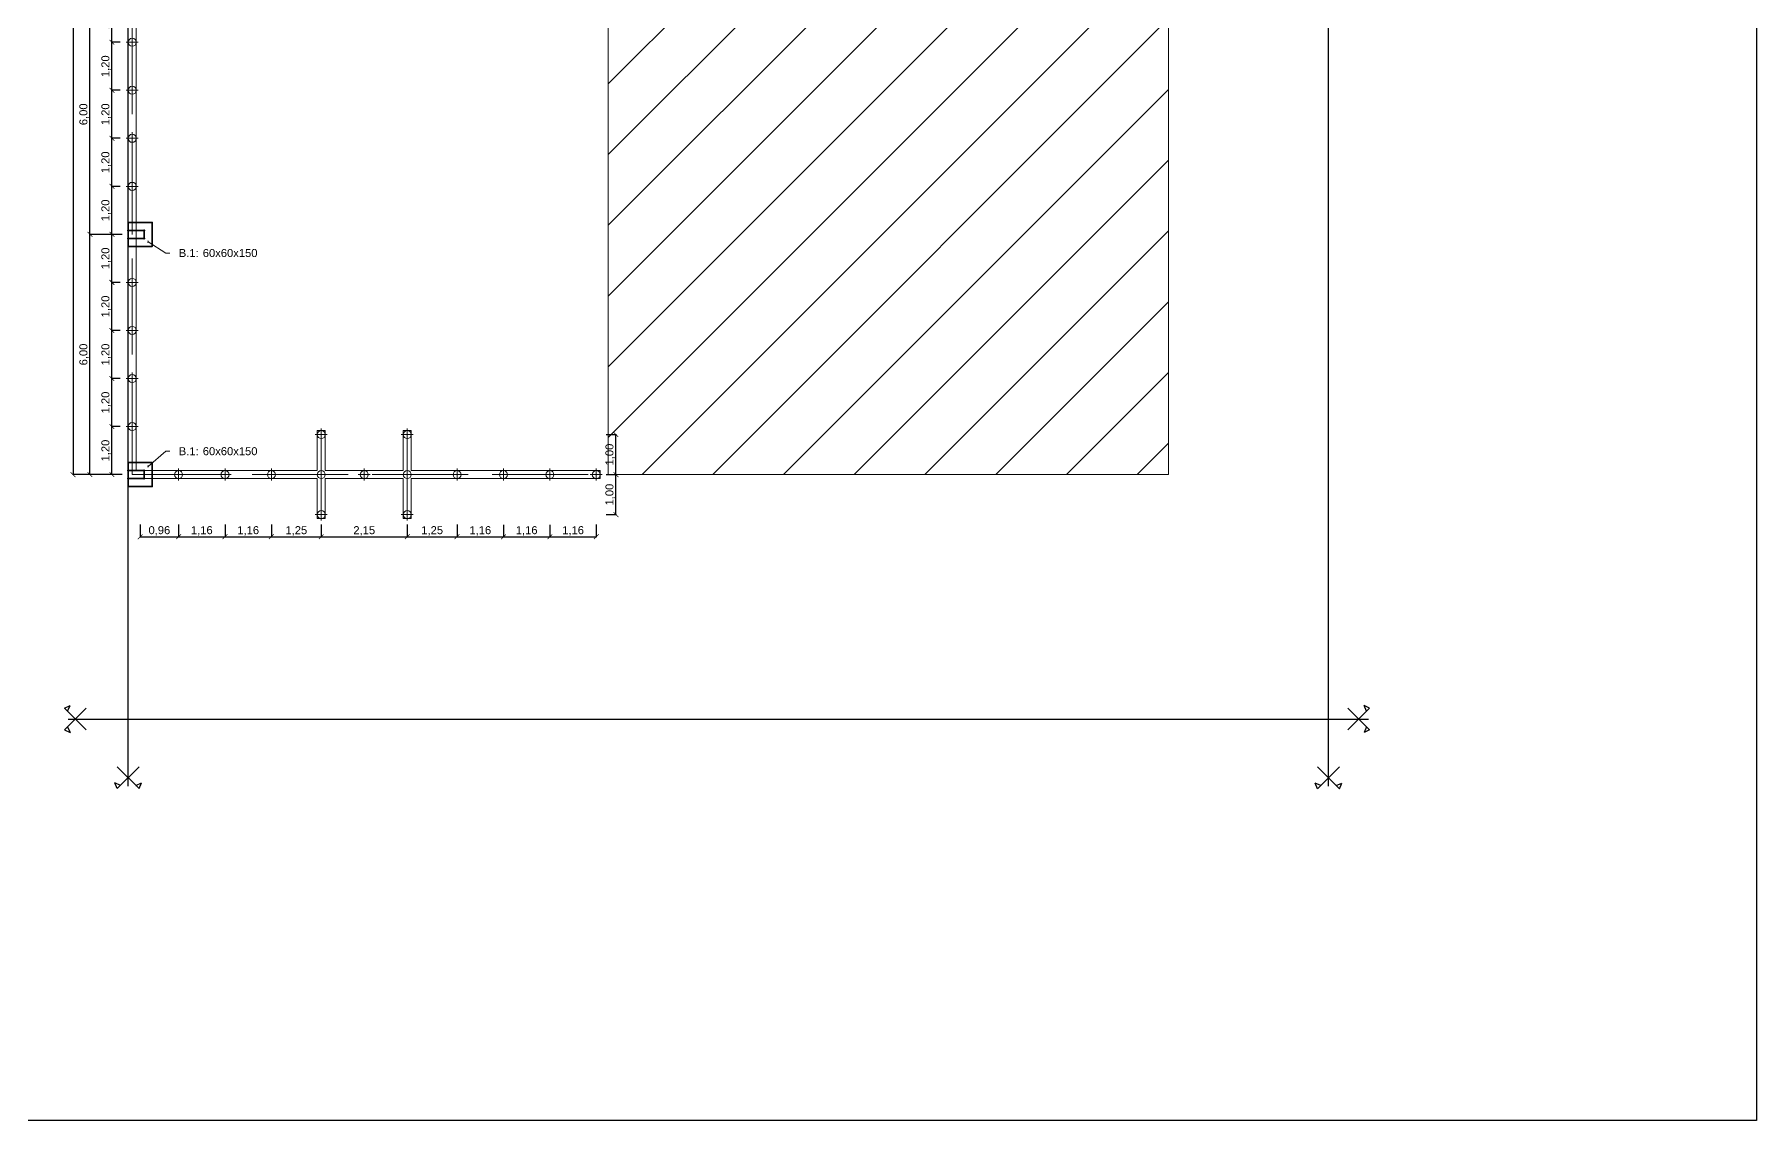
# Model space of a CAD drawing. Header units: millimetres. Extents: x 265 to 783, y -155 to 32.
# Drawn here: x 663.02 to 706.06, y -23.82 to 3.31 of the extents above; entities that cross this region are included whole.
import ezdxf
from ezdxf import colors
from ezdxf.entities.mleader import LeaderData, LeaderLine
from ezdxf.math import Vec2, Vec3

# ---------------------------------------------------------------- set-up
doc = ezdxf.new("R2010")
doc.units = ezdxf.units.MM
doc.header["$LTSCALE"] = 0.1
doc.header["$MEASUREMENT"] = 0
doc.header["$PDMODE"] = 3
doc.header["$PDSIZE"] = 0.1
doc.linetypes.add('ACAD_ISO02W100', pattern=[15, 12, -3])
doc.layers.get('DEFPOINTS').update_dxf_attribs({"color": 1})
for name, color, linetype, lineweight in [('00_EST_Columna', 3, 'Continuous', 35), ('00_EST_Cotas', 6, 'Continuous', 9), ('00_EST_EJE VIGA ENCADENADO', 4, 'ACAD_ISO02W100', 9), ('00_EST_Ejes', 1, 'Continuous', 9), ('00_EST_FUNDACION', 2, 'Continuous', 35), ('00_EST_MAMPOSTERIA', 7, 'Continuous', 20), ('00_EST_PILOTINES', 2, 'Continuous', 20), ('00_EST_TEXTO', 6, 'Continuous', 9)]:
    doc.layers.add(name, color=color, linetype=linetype, lineweight=lineweight)
doc.layers.add('00_EST_EXISTENTE', color=8, linetype='Continuous', lineweight=20, transparency=0.5)
doc.layers.add('00_EST_NoImprimir', color=1, linetype='Continuous', plot=False)
doc.styles.add('Arial20', font='arial.ttf', dxfattribs={"height": 0.2})
doc.dimstyles.new('Cota 1-100-Andres', dxfattribs={"dimtxt": 0.2, "dimasz": 0.12, "dimexe": 0.012, "dimexo": 0.15, "dimgap": 0.025, "dimtad": 1, "dimzin": 0, "dimtxsty": 'Arial20', "dimblk1": 'ARCHTICK', "dimblk2": 'ARCHTICK', "dimsah": 1, "dimcen": 0.09, "dimclrd": 256, "dimclre": 256, "dimclrt": 256, "dimazin": 0, "dimtfac": 1, "dimtofl": 0, "dimtmove": 0, "dimatfit": 3, "dimldrblk": 'ARCHTICK', "dimfxl": 1, "dimtolj": 1, "dimtzin": 0, "dimarcsym": 0})

# ---------------------------------------------------------------- blocks, each defined once
blk = doc.blocks.new('Columna')
at = {"layer": '00_EST_Columna'}
blk.add_lwpolyline([(665.363, -13.588), (665.763, -13.588), (665.763, -13.788), (665.363, -13.788)], close=True, dxfattribs=at)
for centre in [(665.363, -13.588), (665.763, -13.588), (665.363, -13.788), (665.763, -13.788)]:
    blk.add_circle(centre, 0.01, dxfattribs=at)
blk = doc.blocks.new('_DotSmall')
at = {"color": 0, "linetype": 'ByBlock', "const_width": 0.5}
blk.add_lwpolyline([(-0.0625, 0, 1), (0.0625, 0, 1)], format="xyb", close=True, dxfattribs=at)
blk = doc.blocks.new('_ARCHTICK')
at = {"color": 0, "linetype": 'ByBlock', "const_width": 0.15}
blk.add_lwpolyline([(-0.5, -0.5), (0.5, 0.5)], dxfattribs=at)
blk = doc.blocks.new('*D147')
at = {"layer": '00_EST_Cotas', "lineweight": -2, "transparency": 16777216}
for p, q in [((665.163, -6.488), (664.945, -6.488)), ((664.957, -7.688), (664.957, -6.488)), ((665.213, -7.688), (664.945, -7.688))]:
    blk.add_line(p, q, dxfattribs=at)
at = {"layer": 'DEFPOINTS', "color": 0, "transparency": 16777216}
for p in [(664.957, -6.488), (665.313, -6.488), (665.363, -7.688)]:
    blk.add_point(p, dxfattribs=at)
at = {"layer": '00_EST_Cotas', "lineweight": -2, "transparency": 16777216, "xscale": 0.12, "yscale": 0.12, "zscale": 0.12}
for p, rotation in [((664.957, -6.488), 90), ((664.957, -7.688), 270)]:
    blk.add_blockref('_ARCHTICK', p, dxfattribs=dict(at, rotation=rotation))
at = {"layer": '00_EST_Cotas', "transparency": 16777216, "insert": (664.812, -7.088), "char_height": 0.2, "attachment_point": 5, "rotation": 90, "style": 'Arial20'}
blk.add_mtext('\\A1;1,20', dxfattribs=at)
blk = doc.blocks.new('*D148')
at = {"layer": '00_EST_Cotas', "lineweight": -2, "transparency": 16777216}
for p, q in [((665.163, -5.288), (664.945, -5.288)), ((664.957, -6.488), (664.957, -5.288)), ((665.163, -6.488), (664.945, -6.488))]:
    blk.add_line(p, q, dxfattribs=at)
at = {"layer": 'DEFPOINTS', "color": 0, "transparency": 16777216}
for p in [(664.957, -5.288), (665.313, -5.288), (665.313, -6.488)]:
    blk.add_point(p, dxfattribs=at)
at = {"layer": '00_EST_Cotas', "lineweight": -2, "transparency": 16777216, "xscale": 0.12, "yscale": 0.12, "zscale": 0.12}
for p, rotation in [((664.957, -5.288), 90), ((664.957, -6.488), 270)]:
    blk.add_blockref('_ARCHTICK', p, dxfattribs=dict(at, rotation=rotation))
at = {"layer": '00_EST_Cotas', "transparency": 16777216, "insert": (664.812, -5.888), "char_height": 0.2, "attachment_point": 5, "rotation": 90, "style": 'Arial20'}
blk.add_mtext('\\A1;1,20', dxfattribs=at)
blk = doc.blocks.new('*D149')
at = {"layer": '00_EST_Cotas', "lineweight": -2, "transparency": 16777216}
for p, q in [((665.163, -4.088), (664.945, -4.088)), ((664.957, -5.288), (664.957, -4.088)), ((665.163, -5.288), (664.945, -5.288))]:
    blk.add_line(p, q, dxfattribs=at)
at = {"layer": 'DEFPOINTS', "color": 0, "transparency": 16777216}
for p in [(664.957, -4.088), (665.313, -4.088), (665.313, -5.288)]:
    blk.add_point(p, dxfattribs=at)
at = {"layer": '00_EST_Cotas', "lineweight": -2, "transparency": 16777216, "xscale": 0.12, "yscale": 0.12, "zscale": 0.12}
for p, rotation in [((664.957, -4.088), 90), ((664.957, -5.288), 270)]:
    blk.add_blockref('_ARCHTICK', p, dxfattribs=dict(at, rotation=rotation))
at = {"layer": '00_EST_Cotas', "transparency": 16777216, "insert": (664.812, -4.688), "char_height": 0.2, "attachment_point": 5, "rotation": 90, "style": 'Arial20'}
blk.add_mtext('\\A1;1,20', dxfattribs=at)
blk = doc.blocks.new('*D150')
at = {"layer": '00_EST_Cotas', "lineweight": -2, "transparency": 16777216}
for p, q in [((665.163, -2.888), (664.945, -2.888)), ((664.957, -4.088), (664.957, -2.888)), ((665.163, -4.088), (664.945, -4.088))]:
    blk.add_line(p, q, dxfattribs=at)
at = {"layer": 'DEFPOINTS', "color": 0, "transparency": 16777216}
for p in [(664.957, -2.888), (665.313, -2.888), (665.313, -4.088)]:
    blk.add_point(p, dxfattribs=at)
at = {"layer": '00_EST_Cotas', "lineweight": -2, "transparency": 16777216, "xscale": 0.12, "yscale": 0.12, "zscale": 0.12}
for p, rotation in [((664.957, -2.888), 90), ((664.957, -4.088), 270)]:
    blk.add_blockref('_ARCHTICK', p, dxfattribs=dict(at, rotation=rotation))
at = {"layer": '00_EST_Cotas', "transparency": 16777216, "insert": (664.812, -3.488), "char_height": 0.2, "attachment_point": 5, "rotation": 90, "style": 'Arial20'}
blk.add_mtext('\\A1;1,20', dxfattribs=at)
blk = doc.blocks.new('*D151')
at = {"layer": '00_EST_Cotas', "lineweight": -2, "transparency": 16777216}
for p, q in [((665.213, -1.688), (664.945, -1.688)), ((664.957, -2.888), (664.957, -1.688)), ((665.163, -2.888), (664.945, -2.888))]:
    blk.add_line(p, q, dxfattribs=at)
at = {"layer": 'DEFPOINTS', "color": 0, "transparency": 16777216}
for p in [(664.957, -1.688), (665.363, -1.688), (665.313, -2.888)]:
    blk.add_point(p, dxfattribs=at)
at = {"layer": '00_EST_Cotas', "lineweight": -2, "transparency": 16777216, "xscale": 0.12, "yscale": 0.12, "zscale": 0.12}
for p, rotation in [((664.957, -1.688), 90), ((664.957, -2.888), 270)]:
    blk.add_blockref('_ARCHTICK', p, dxfattribs=dict(at, rotation=rotation))
at = {"layer": '00_EST_Cotas', "transparency": 16777216, "insert": (664.812, -2.288), "char_height": 0.2, "attachment_point": 5, "rotation": 90, "style": 'Arial20'}
blk.add_mtext('\\A1;1,20', dxfattribs=at)
blk = doc.blocks.new('*D152')
at = {"layer": '00_EST_Cotas', "lineweight": -2, "transparency": 16777216}
for p, q in [((665.163, -0.488), (664.945, -0.488)), ((664.957, -1.688), (664.957, -0.488)), ((665.213, -1.688), (664.945, -1.688))]:
    blk.add_line(p, q, dxfattribs=at)
at = {"layer": 'DEFPOINTS', "color": 0, "transparency": 16777216}
for p in [(664.957, -0.488), (665.313, -0.488), (665.363, -1.688)]:
    blk.add_point(p, dxfattribs=at)
at = {"layer": '00_EST_Cotas', "lineweight": -2, "transparency": 16777216, "xscale": 0.12, "yscale": 0.12, "zscale": 0.12}
for p, rotation in [((664.957, -0.488), 90), ((664.957, -1.688), 270)]:
    blk.add_blockref('_ARCHTICK', p, dxfattribs=dict(at, rotation=rotation))
at = {"layer": '00_EST_Cotas', "transparency": 16777216, "insert": (664.812, -1.088), "char_height": 0.2, "attachment_point": 5, "rotation": 90, "style": 'Arial20'}
blk.add_mtext('\\A1;1,20', dxfattribs=at)
blk = doc.blocks.new('*D153')
at = {"layer": '00_EST_Cotas', "lineweight": -2, "transparency": 16777216}
for p, q in [((665.163, 0.712), (664.945, 0.712)), ((664.957, -0.488), (664.957, 0.712)), ((665.163, -0.488), (664.945, -0.488))]:
    blk.add_line(p, q, dxfattribs=at)
at = {"layer": 'DEFPOINTS', "color": 0, "transparency": 16777216}
for p in [(664.957, 0.712), (665.313, 0.712), (665.313, -0.488)]:
    blk.add_point(p, dxfattribs=at)
at = {"layer": '00_EST_Cotas', "lineweight": -2, "transparency": 16777216, "xscale": 0.12, "yscale": 0.12, "zscale": 0.12}
for p, rotation in [((664.957, 0.712), 90), ((664.957, -0.488), 270)]:
    blk.add_blockref('_ARCHTICK', p, dxfattribs=dict(at, rotation=rotation))
at = {"layer": '00_EST_Cotas', "transparency": 16777216, "insert": (664.812, 0.112), "char_height": 0.2, "attachment_point": 5, "rotation": 90, "style": 'Arial20'}
blk.add_mtext('\\A1;1,20', dxfattribs=at)
blk = doc.blocks.new('*D154')
at = {"layer": '00_EST_Cotas', "lineweight": -2, "transparency": 16777216}
for p, q in [((665.163, 1.912), (664.945, 1.912)), ((664.957, 0.712), (664.957, 1.912)), ((665.163, 0.712), (664.945, 0.712))]:
    blk.add_line(p, q, dxfattribs=at)
at = {"layer": 'DEFPOINTS', "color": 0, "transparency": 16777216}
for p in [(664.957, 1.912), (665.313, 1.912), (665.313, 0.712)]:
    blk.add_point(p, dxfattribs=at)
at = {"layer": '00_EST_Cotas', "lineweight": -2, "transparency": 16777216, "xscale": 0.12, "yscale": 0.12, "zscale": 0.12}
for p, rotation in [((664.957, 1.912), 90), ((664.957, 0.712), 270)]:
    blk.add_blockref('_ARCHTICK', p, dxfattribs=dict(at, rotation=rotation))
at = {"layer": '00_EST_Cotas', "transparency": 16777216, "insert": (664.812, 1.312), "char_height": 0.2, "attachment_point": 5, "rotation": 90, "style": 'Arial20'}
blk.add_mtext('\\A1;1,20', dxfattribs=at)
blk = doc.blocks.new('*D155')
at = {"layer": '00_EST_Cotas', "lineweight": -2, "transparency": 16777216}
for p, q in [((665.163, 3.112), (664.945, 3.112)), ((664.957, 1.912), (664.957, 3.112)), ((665.163, 1.912), (664.945, 1.912))]:
    blk.add_line(p, q, dxfattribs=at)
at = {"layer": 'DEFPOINTS', "color": 0, "transparency": 16777216}
for p in [(664.957, 3.112), (665.313, 3.112), (665.313, 1.912)]:
    blk.add_point(p, dxfattribs=at)
at = {"layer": '00_EST_Cotas', "lineweight": -2, "transparency": 16777216, "xscale": 0.12, "yscale": 0.12, "zscale": 0.12}
for p, rotation in [((664.957, 3.112), 90), ((664.957, 1.912), 270)]:
    blk.add_blockref('_ARCHTICK', p, dxfattribs=dict(at, rotation=rotation))
at = {"layer": '00_EST_Cotas', "transparency": 16777216, "insert": (664.812, 2.512), "char_height": 0.2, "attachment_point": 5, "rotation": 90, "style": 'Arial20'}
blk.add_mtext('\\A1;1,20', dxfattribs=at)
blk = doc.blocks.new('*D156')
at = {"layer": '00_EST_Cotas', "lineweight": -2, "transparency": 16777216}
for p, q in [((665.213, 4.312), (664.945, 4.312)), ((664.957, 3.112), (664.957, 4.312)), ((665.163, 3.112), (664.945, 3.112))]:
    blk.add_line(p, q, dxfattribs=at)
at = {"layer": 'DEFPOINTS', "color": 0, "transparency": 16777216}
for p in [(664.957, 4.312), (665.363, 4.312), (665.313, 3.112)]:
    blk.add_point(p, dxfattribs=at)
at = {"layer": '00_EST_Cotas', "lineweight": -2, "transparency": 16777216, "xscale": 0.12, "yscale": 0.12, "zscale": 0.12}
for p, rotation in [((664.957, 4.312), 90), ((664.957, 3.112), 270)]:
    blk.add_blockref('_ARCHTICK', p, dxfattribs=dict(at, rotation=rotation))
at = {"layer": '00_EST_Cotas', "transparency": 16777216, "insert": (664.812, 3.712), "char_height": 0.2, "attachment_point": 5, "rotation": 90, "style": 'Arial20'}
blk.add_mtext('\\A1;1,20', dxfattribs=at)
blk = doc.blocks.new('*D178')
at = {"layer": '00_EST_Cotas', "lineweight": -2, "transparency": 16777216}
for p, q in [((665.213, -1.688), (664.395, -1.688)), ((664.407, -7.688), (664.407, -1.688)), ((665.213, -7.688), (664.395, -7.688))]:
    blk.add_line(p, q, dxfattribs=at)
at = {"layer": 'DEFPOINTS', "color": 0, "transparency": 16777216}
for p in [(664.407, -1.688), (665.363, -1.688), (665.363, -7.688)]:
    blk.add_point(p, dxfattribs=at)
at = {"layer": '00_EST_Cotas', "lineweight": -2, "transparency": 16777216, "xscale": 0.12, "yscale": 0.12, "zscale": 0.12}
for p, rotation in [((664.407, -1.688), 90), ((664.407, -7.688), 270)]:
    blk.add_blockref('_ARCHTICK', p, dxfattribs=dict(at, rotation=rotation))
at = {"layer": '00_EST_Cotas', "transparency": 16777216, "insert": (664.262, -4.688), "char_height": 0.2, "attachment_point": 5, "rotation": 90, "style": 'Arial20'}
blk.add_mtext('\\A1;6,00', dxfattribs=at)
blk = doc.blocks.new('*D179')
at = {"layer": '00_EST_Cotas', "lineweight": -2, "transparency": 16777216}
for p, q in [((665.213, 4.312), (664.395, 4.312)), ((664.407, -1.688), (664.407, 4.312)), ((665.213, -1.688), (664.395, -1.688))]:
    blk.add_line(p, q, dxfattribs=at)
at = {"layer": 'DEFPOINTS', "color": 0, "transparency": 16777216}
for p in [(664.407, 4.312), (665.363, 4.312), (665.363, -1.688)]:
    blk.add_point(p, dxfattribs=at)
at = {"layer": '00_EST_Cotas', "lineweight": -2, "transparency": 16777216, "xscale": 0.12, "yscale": 0.12, "zscale": 0.12}
for p, rotation in [((664.407, 4.312), 90), ((664.407, -1.688), 270)]:
    blk.add_blockref('_ARCHTICK', p, dxfattribs=dict(at, rotation=rotation))
at = {"layer": '00_EST_Cotas', "transparency": 16777216, "insert": (664.262, 1.312), "char_height": 0.2, "attachment_point": 5, "rotation": 90, "style": 'Arial20'}
blk.add_mtext('\\A1;6,00', dxfattribs=at)
blk = doc.blocks.new('*D182')
at = {"layer": '00_EST_Cotas', "lineweight": -2, "transparency": 16777216}
for p, q in [((665.213, 16.312), (663.974, 16.312)), ((663.986, 16.312), (663.986, -7.688)), ((665.213, -7.688), (663.974, -7.688))]:
    blk.add_line(p, q, dxfattribs=at)
at = {"layer": 'DEFPOINTS', "color": 0, "transparency": 16777216}
for p in [(665.363, 16.312), (663.986, -7.688), (665.363, -7.688)]:
    blk.add_point(p, dxfattribs=at)
at = {"layer": '00_EST_Cotas', "lineweight": -2, "transparency": 16777216, "xscale": 0.12, "yscale": 0.12, "zscale": 0.12}
for p, rotation in [((663.986, 16.312), 90), ((663.986, -7.688), 270)]:
    blk.add_blockref('_ARCHTICK', p, dxfattribs=dict(at, rotation=rotation))
at = {"layer": '00_EST_Cotas', "transparency": 16777216, "insert": (663.841, 4.312), "char_height": 0.2, "attachment_point": 5, "rotation": 90, "style": 'Arial20'}
blk.add_mtext('\\A1;24,00', dxfattribs=at)
blk = doc.blocks.new('*D228')
at = {"layer": '00_EST_Cotas', "lineweight": -2, "transparency": 16777216}
for p, q in [((665.663, -8.938), (665.663, -9.252)), ((666.623, -8.938), (666.623, -9.252)), ((665.663, -9.24), (666.623, -9.24))]:
    blk.add_line(p, q, dxfattribs=at)
at = {"layer": 'DEFPOINTS', "color": 0, "transparency": 16777216}
for p in [(665.663, -8.788), (666.623, -8.788), (666.623, -9.24)]:
    blk.add_point(p, dxfattribs=at)
at = {"layer": '00_EST_Cotas', "lineweight": -2, "transparency": 16777216, "xscale": 0.12, "yscale": 0.12, "zscale": 0.12, "rotation": 180}
blk.add_blockref('_ARCHTICK', (665.663, -9.24), dxfattribs=at)
at = {"layer": '00_EST_Cotas', "lineweight": -2, "transparency": 16777216, "xscale": 0.12, "yscale": 0.12, "zscale": 0.12}
blk.add_blockref('_ARCHTICK', (666.623, -9.24), dxfattribs=at)
at = {"layer": '00_EST_Cotas', "transparency": 16777216, "insert": (666.143, -9.095), "char_height": 0.2, "attachment_point": 5, "style": 'Arial20'}
blk.add_mtext('\\A1;0,96', dxfattribs=at)
blk = doc.blocks.new('*D229')
at = {"layer": '00_EST_Cotas', "lineweight": -2, "transparency": 16777216}
for p, q in [((666.623, -8.938), (666.623, -9.252)), ((667.783, -8.938), (667.783, -9.252)), ((666.623, -9.24), (667.783, -9.24))]:
    blk.add_line(p, q, dxfattribs=at)
at = {"layer": 'DEFPOINTS', "color": 0, "transparency": 16777216}
for p in [(666.623, -8.788), (667.783, -8.788), (667.783, -9.24)]:
    blk.add_point(p, dxfattribs=at)
at = {"layer": '00_EST_Cotas', "lineweight": -2, "transparency": 16777216, "xscale": 0.12, "yscale": 0.12, "zscale": 0.12, "rotation": 180}
blk.add_blockref('_ARCHTICK', (666.623, -9.24), dxfattribs=at)
at = {"layer": '00_EST_Cotas', "lineweight": -2, "transparency": 16777216, "xscale": 0.12, "yscale": 0.12, "zscale": 0.12}
blk.add_blockref('_ARCHTICK', (667.783, -9.24), dxfattribs=at)
at = {"layer": '00_EST_Cotas', "transparency": 16777216, "insert": (667.203, -9.095), "char_height": 0.2, "attachment_point": 5, "style": 'Arial20'}
blk.add_mtext('\\A1;1,16', dxfattribs=at)
blk = doc.blocks.new('*D230')
at = {"layer": '00_EST_Cotas', "lineweight": -2, "transparency": 16777216}
for p, q in [((667.783, -8.938), (667.783, -9.252)), ((668.943, -8.938), (668.943, -9.252)), ((667.783, -9.24), (668.943, -9.24))]:
    blk.add_line(p, q, dxfattribs=at)
at = {"layer": 'DEFPOINTS', "color": 0, "transparency": 16777216}
for p in [(667.783, -8.788), (668.943, -8.788), (668.943, -9.24)]:
    blk.add_point(p, dxfattribs=at)
at = {"layer": '00_EST_Cotas', "lineweight": -2, "transparency": 16777216, "xscale": 0.12, "yscale": 0.12, "zscale": 0.12, "rotation": 180}
blk.add_blockref('_ARCHTICK', (667.783, -9.24), dxfattribs=at)
at = {"layer": '00_EST_Cotas', "lineweight": -2, "transparency": 16777216, "xscale": 0.12, "yscale": 0.12, "zscale": 0.12}
blk.add_blockref('_ARCHTICK', (668.943, -9.24), dxfattribs=at)
at = {"layer": '00_EST_Cotas', "transparency": 16777216, "insert": (668.363, -9.095), "char_height": 0.2, "attachment_point": 5, "style": 'Arial20'}
blk.add_mtext('\\A1;1,16', dxfattribs=at)
blk = doc.blocks.new('*D231')
at = {"layer": '00_EST_Cotas', "lineweight": -2, "transparency": 16777216}
for p, q in [((668.943, -8.938), (668.943, -9.252)), ((670.188, -8.938), (670.188, -9.252)), ((668.943, -9.24), (670.188, -9.24))]:
    blk.add_line(p, q, dxfattribs=at)
at = {"layer": 'DEFPOINTS', "color": 0, "transparency": 16777216}
for p in [(668.943, -8.788), (670.188, -8.788), (670.188, -9.24)]:
    blk.add_point(p, dxfattribs=at)
at = {"layer": '00_EST_Cotas', "lineweight": -2, "transparency": 16777216, "xscale": 0.12, "yscale": 0.12, "zscale": 0.12, "rotation": 180}
blk.add_blockref('_ARCHTICK', (668.943, -9.24), dxfattribs=at)
at = {"layer": '00_EST_Cotas', "lineweight": -2, "transparency": 16777216, "xscale": 0.12, "yscale": 0.12, "zscale": 0.12}
blk.add_blockref('_ARCHTICK', (670.188, -9.24), dxfattribs=at)
at = {"layer": '00_EST_Cotas', "transparency": 16777216, "insert": (669.566, -9.095), "char_height": 0.2, "attachment_point": 5, "style": 'Arial20'}
blk.add_mtext('\\A1;1,25', dxfattribs=at)
blk = doc.blocks.new('*D232')
at = {"layer": '00_EST_Cotas', "lineweight": -2, "transparency": 16777216}
for p, q in [((670.188, -8.938), (670.188, -9.252)), ((672.338, -8.938), (672.338, -9.252)), ((670.188, -9.24), (672.338, -9.24))]:
    blk.add_line(p, q, dxfattribs=at)
at = {"layer": 'DEFPOINTS', "color": 0, "transparency": 16777216}
for p in [(670.188, -8.788), (672.338, -8.788), (672.338, -9.24)]:
    blk.add_point(p, dxfattribs=at)
at = {"layer": '00_EST_Cotas', "lineweight": -2, "transparency": 16777216, "xscale": 0.12, "yscale": 0.12, "zscale": 0.12, "rotation": 180}
blk.add_blockref('_ARCHTICK', (670.188, -9.24), dxfattribs=at)
at = {"layer": '00_EST_Cotas', "lineweight": -2, "transparency": 16777216, "xscale": 0.12, "yscale": 0.12, "zscale": 0.12}
blk.add_blockref('_ARCHTICK', (672.338, -9.24), dxfattribs=at)
at = {"layer": '00_EST_Cotas', "transparency": 16777216, "insert": (671.263, -9.095), "char_height": 0.2, "attachment_point": 5, "style": 'Arial20'}
blk.add_mtext('\\A1;2,15', dxfattribs=at)
blk = doc.blocks.new('*D233')
at = {"layer": '00_EST_Cotas', "lineweight": -2, "transparency": 16777216}
for p, q in [((672.338, -8.938), (672.338, -9.252)), ((673.583, -8.938), (673.583, -9.252)), ((672.338, -9.24), (673.583, -9.24))]:
    blk.add_line(p, q, dxfattribs=at)
at = {"layer": 'DEFPOINTS', "color": 0, "transparency": 16777216}
for p in [(672.338, -8.788), (673.583, -8.788), (673.583, -9.24)]:
    blk.add_point(p, dxfattribs=at)
at = {"layer": '00_EST_Cotas', "lineweight": -2, "transparency": 16777216, "xscale": 0.12, "yscale": 0.12, "zscale": 0.12, "rotation": 180}
blk.add_blockref('_ARCHTICK', (672.338, -9.24), dxfattribs=at)
at = {"layer": '00_EST_Cotas', "lineweight": -2, "transparency": 16777216, "xscale": 0.12, "yscale": 0.12, "zscale": 0.12}
blk.add_blockref('_ARCHTICK', (673.583, -9.24), dxfattribs=at)
at = {"layer": '00_EST_Cotas', "transparency": 16777216, "insert": (672.961, -9.095), "char_height": 0.2, "attachment_point": 5, "style": 'Arial20'}
blk.add_mtext('\\A1;1,25', dxfattribs=at)
blk = doc.blocks.new('*D234')
at = {"layer": '00_EST_Cotas', "lineweight": -2, "transparency": 16777216}
for p, q in [((673.583, -8.938), (673.583, -9.252)), ((674.743, -8.942), (674.743, -9.252)), ((673.583, -9.24), (674.743, -9.24))]:
    blk.add_line(p, q, dxfattribs=at)
at = {"layer": 'DEFPOINTS', "color": 0, "transparency": 16777216}
for p in [(673.583, -8.788), (674.743, -8.792), (674.743, -9.24)]:
    blk.add_point(p, dxfattribs=at)
at = {"layer": '00_EST_Cotas', "lineweight": -2, "transparency": 16777216, "xscale": 0.12, "yscale": 0.12, "zscale": 0.12, "rotation": 180}
blk.add_blockref('_ARCHTICK', (673.583, -9.24), dxfattribs=at)
at = {"layer": '00_EST_Cotas', "lineweight": -2, "transparency": 16777216, "xscale": 0.12, "yscale": 0.12, "zscale": 0.12}
blk.add_blockref('_ARCHTICK', (674.743, -9.24), dxfattribs=at)
at = {"layer": '00_EST_Cotas', "transparency": 16777216, "insert": (674.163, -9.095), "char_height": 0.2, "attachment_point": 5, "style": 'Arial20'}
blk.add_mtext('\\A1;1,16', dxfattribs=at)
blk = doc.blocks.new('*D235')
at = {"layer": '00_EST_Cotas', "lineweight": -2, "transparency": 16777216}
for p, q in [((674.743, -8.942), (674.743, -9.252)), ((675.903, -8.942), (675.903, -9.252)), ((674.743, -9.24), (675.903, -9.24))]:
    blk.add_line(p, q, dxfattribs=at)
at = {"layer": 'DEFPOINTS', "color": 0, "transparency": 16777216}
for p in [(674.743, -8.792), (675.903, -8.792), (675.903, -9.24)]:
    blk.add_point(p, dxfattribs=at)
at = {"layer": '00_EST_Cotas', "lineweight": -2, "transparency": 16777216, "xscale": 0.12, "yscale": 0.12, "zscale": 0.12, "rotation": 180}
blk.add_blockref('_ARCHTICK', (674.743, -9.24), dxfattribs=at)
at = {"layer": '00_EST_Cotas', "lineweight": -2, "transparency": 16777216, "xscale": 0.12, "yscale": 0.12, "zscale": 0.12}
blk.add_blockref('_ARCHTICK', (675.903, -9.24), dxfattribs=at)
at = {"layer": '00_EST_Cotas', "transparency": 16777216, "insert": (675.323, -9.095), "char_height": 0.2, "attachment_point": 5, "style": 'Arial20'}
blk.add_mtext('\\A1;1,16', dxfattribs=at)
blk = doc.blocks.new('*D236')
at = {"layer": '00_EST_Cotas', "lineweight": -2, "transparency": 16777216}
for p, q in [((675.903, -8.942), (675.903, -9.252)), ((677.063, -8.938), (677.063, -9.252)), ((675.903, -9.24), (677.063, -9.24))]:
    blk.add_line(p, q, dxfattribs=at)
at = {"layer": 'DEFPOINTS', "color": 0, "transparency": 16777216}
for p in [(675.903, -8.792), (677.063, -8.788), (677.063, -9.24)]:
    blk.add_point(p, dxfattribs=at)
at = {"layer": '00_EST_Cotas', "lineweight": -2, "transparency": 16777216, "xscale": 0.12, "yscale": 0.12, "zscale": 0.12, "rotation": 180}
blk.add_blockref('_ARCHTICK', (675.903, -9.24), dxfattribs=at)
at = {"layer": '00_EST_Cotas', "lineweight": -2, "transparency": 16777216, "xscale": 0.12, "yscale": 0.12, "zscale": 0.12}
blk.add_blockref('_ARCHTICK', (677.063, -9.24), dxfattribs=at)
at = {"layer": '00_EST_Cotas', "transparency": 16777216, "insert": (676.483, -9.095), "char_height": 0.2, "attachment_point": 5, "style": 'Arial20'}
blk.add_mtext('\\A1;1,16', dxfattribs=at)
blk = doc.blocks.new('*D237')
at = {"layer": '00_EST_Cotas', "lineweight": -2, "transparency": 16777216}
for p, q in [((677.313, -7.688), (677.566, -7.688)), ((677.554, -8.688), (677.554, -7.688)), ((677.313, -8.688), (677.566, -8.688))]:
    blk.add_line(p, q, dxfattribs=at)
at = {"layer": 'DEFPOINTS', "color": 0, "transparency": 16777216}
for p in [(677.163, -7.688), (677.554, -7.688), (677.163, -8.688)]:
    blk.add_point(p, dxfattribs=at)
at = {"layer": '00_EST_Cotas', "lineweight": -2, "transparency": 16777216, "xscale": 0.12, "yscale": 0.12, "zscale": 0.12}
for p, rotation in [((677.554, -7.688), 90), ((677.554, -8.688), 270)]:
    blk.add_blockref('_ARCHTICK', p, dxfattribs=dict(at, rotation=rotation))
at = {"layer": '00_EST_Cotas', "transparency": 16777216, "insert": (677.409, -8.188), "char_height": 0.2, "attachment_point": 5, "rotation": 90, "style": 'Arial20'}
blk.add_mtext('\\A1;1,00', dxfattribs=at)
blk = doc.blocks.new('*D238')
at = {"layer": '00_EST_Cotas', "lineweight": -2, "transparency": 16777216}
for p, q in [((677.313, -6.688), (677.566, -6.688)), ((677.554, -7.688), (677.554, -6.688)), ((677.313, -7.688), (677.566, -7.688))]:
    blk.add_line(p, q, dxfattribs=at)
at = {"layer": 'DEFPOINTS', "color": 0, "transparency": 16777216}
for p in [(677.163, -6.688), (677.554, -6.688), (677.163, -7.688)]:
    blk.add_point(p, dxfattribs=at)
at = {"layer": '00_EST_Cotas', "lineweight": -2, "transparency": 16777216, "xscale": 0.12, "yscale": 0.12, "zscale": 0.12}
for p, rotation in [((677.554, -6.688), 90), ((677.554, -7.688), 270)]:
    blk.add_blockref('_ARCHTICK', p, dxfattribs=dict(at, rotation=rotation))
at = {"layer": '00_EST_Cotas', "transparency": 16777216, "insert": (677.409, -7.188), "char_height": 0.2, "attachment_point": 5, "rotation": 90, "style": 'Arial20'}
blk.add_mtext('\\A1;1,00', dxfattribs=at)

msp = doc.modelspace()

# ---------------------------------------------------------------- hatches: boundary and pattern name
at = {"layer": '00_EST_EXISTENTE', "true_color": 0x9b9897, "transparency": 33554559}
h = msp.add_hatch(dxfattribs=at)
h.set_pattern_fill('ANSI31', color=253, scale=10)
h.paths.add_polyline_path([(691.363, 16.312), (677.363, 16.312), (677.363, -7.688), (691.363, -7.688)])
h.paths.add_polyline_path([(683.371, 3.803), (685.878, 3.803), (685.878, 4.215), (683.371, 4.215)], flags=24)

# ---------------------------------------------------------------- linework, layer by layer
at = {"layer": '00_EST_EJE VIGA ENCADENADO', "ltscale": 2}
for p, q in [((665.463, -7.688), (665.463, 16.312)), ((670.188, -8.788), (670.188, -6.588)), ((672.338, -8.788), (672.338, -6.588)), ((665.463, -7.688), (677.163, -7.688))]:
    msp.add_line(p, q, dxfattribs=at)
at = {"layer": '00_EST_Ejes'}
for p, q in [((665.313, 3.112), (665.613, 3.112)), ((665.463, 3.262), (665.463, 2.962)), ((665.313, 1.912), (665.613, 1.912)), ((665.463, 2.062), (665.463, 1.762)), ((665.463, 0.862), (665.463, 0.562)), ((665.313, 0.712), (665.613, 0.712)), ((665.463, -0.338), (665.463, -0.638)), ((665.313, -0.488), (665.613, -0.488)), ((665.313, -2.888), (665.613, -2.888)), ((665.463, -2.738), (665.463, -3.038)), ((665.313, -4.088), (665.613, -4.088)), ((665.463, -3.938), (665.463, -4.238)), ((665.463, -5.138), (665.463, -5.438)), ((665.313, -5.288), (665.613, -5.288)), ((665.463, -6.338), (665.463, -6.638)), ((665.313, -6.488), (665.613, -6.488)), ((670.038, -6.688), (670.338, -6.688)), ((670.188, -6.538), (670.188, -6.838)), ((672.188, -6.688), (672.488, -6.688)), ((672.338, -6.538), (672.338, -6.838)), ((666.473, -7.688), (666.773, -7.688)), ((666.623, -7.538), (666.623, -7.838)), ((667.633, -7.688), (667.933, -7.688)), ((667.783, -7.538), (667.783, -7.838)), ((668.793, -7.688), (669.093, -7.688)), ((668.943, -7.538), (668.943, -7.838)), ((670.038, -7.688), (670.338, -7.688)), ((670.188, -7.538), (670.188, -7.838)), ((671.113, -7.688), (671.413, -7.688)), ((671.263, -7.538), (671.263, -7.838)), ((672.188, -7.688), (672.488, -7.688)), ((672.338, -7.538), (672.338, -7.838)), ((673.433, -7.688), (673.733, -7.688)), ((673.583, -7.538), (673.583, -7.838)), ((674.593, -7.688), (674.893, -7.688)), ((674.743, -7.538), (674.743, -7.838)), ((675.753, -7.688), (676.053, -7.688)), ((675.903, -7.538), (675.903, -7.838)), ((677.213, -7.688), (676.913, -7.688)), ((677.063, -7.538), (677.063, -7.838)), ((670.188, -8.538), (670.188, -8.838)), ((672.338, -8.538), (672.338, -8.838)), ((670.038, -8.688), (670.338, -8.688)), ((672.188, -8.688), (672.488, -8.688))]:
    msp.add_line(p, q, dxfattribs=at)
at = {"layer": '00_EST_EXISTENTE'}
msp.add_lwpolyline([(677.363, 16.312), (691.363, 16.312), (691.363, -7.688), (677.363, -7.688)], close=True, dxfattribs=at)
at = {"layer": '00_EST_FUNDACION'}
for points in [[(665.363, -1.388), (665.963, -1.388), (665.963, -1.988), (665.363, -1.988)], [(665.363, -7.388), (665.963, -7.388), (665.963, -7.988), (665.363, -7.988)]]:
    msp.add_lwpolyline(points, close=True, dxfattribs=at)
at = {"layer": '00_EST_MAMPOSTERIA'}
for p, q in [((665.363, 16.312), (665.363, -7.788)), ((665.563, 16.112), (665.563, -7.588)), ((670.288, -6.588), (670.088, -6.588)), ((670.088, -7.588), (670.088, -6.588)), ((670.288, -7.588), (670.288, -6.588)), ((672.438, -6.588), (672.238, -6.588)), ((672.238, -7.588), (672.238, -6.588)), ((672.438, -7.588), (672.438, -6.588)), ((670.088, -7.588), (665.363, -7.588)), ((672.238, -7.588), (670.288, -7.588)), ((677.163, -7.588), (672.438, -7.588)), ((677.163, -7.588), (677.163, -7.788)), ((670.088, -7.788), (665.363, -7.788)), ((670.088, -8.788), (670.088, -7.788)), ((670.288, -8.788), (670.288, -7.788)), ((672.238, -7.788), (670.288, -7.788)), ((672.238, -8.788), (672.238, -7.788)), ((677.163, -7.788), (672.438, -7.788)), ((672.438, -8.788), (672.438, -7.788)), ((670.288, -8.788), (670.088, -8.788)), ((672.438, -8.788), (672.238, -8.788))]:
    msp.add_line(p, q, dxfattribs=at)
at = {"layer": '00_EST_NoImprimir'}
for p, q in [((665.363, -15.472), (665.363, 22.312)), ((695.363, -15.472), (695.363, 22.312)), ((663.77, -13.522), (663.911, -13.46)), ((664.314, -13.522), (663.77, -14.066)), ((664.314, -14.066), (663.77, -13.522)), ((663.849, -13.601), (663.911, -13.46)), ((695.846, -13.522), (696.39, -14.066)), ((695.846, -14.066), (696.39, -13.522)), ((696.39, -13.522), (696.25, -13.46)), ((696.312, -13.601), (696.25, -13.46)), ((663.77, -14.066), (663.911, -14.128)), ((663.849, -13.988), (663.911, -14.128)), ((663.863, -13.794), (696.363, -13.794)), ((696.312, -13.988), (696.25, -14.128)), ((696.39, -14.066), (696.25, -14.128)), ((665.091, -14.988), (665.635, -15.532)), ((665.635, -14.988), (665.091, -15.532)), ((695.635, -14.991), (695.091, -15.535)), ((695.091, -14.991), (695.635, -15.535)), ((665.091, -15.532), (665.029, -15.391)), ((665.17, -15.453), (665.029, -15.391)), ((665.557, -15.453), (665.697, -15.391)), ((665.635, -15.532), (665.697, -15.391)), ((695.091, -15.535), (695.029, -15.395)), ((695.17, -15.457), (695.029, -15.395)), ((695.557, -15.457), (695.697, -15.395)), ((695.635, -15.535), (695.697, -15.395))]:
    msp.add_line(p, q, dxfattribs=at)
msp.add_lwpolyline([(637.146, 31.741), (706.06, 31.741), (706.06, -23.823), (637.146, -23.823)], close=True, dxfattribs=at)
at = {"layer": '00_EST_PILOTINES'}
for centre in [(665.463, 3.112), (665.463, 1.912), (665.463, 0.712), (665.463, -0.488), (665.463, -2.888), (665.463, -4.088), (665.463, -5.288), (665.463, -6.488), (670.188, -6.688), (672.338, -6.688), (666.623, -7.688), (667.783, -7.688), (668.943, -7.688), (670.188, -7.688), (671.263, -7.688), (672.338, -7.688), (673.583, -7.688), (674.743, -7.688), (675.903, -7.688), (677.063, -7.688), (670.188, -8.688), (672.338, -8.688)]:
    msp.add_circle(centre, 0.1, dxfattribs=at)

# ---------------------------------------------------------------- block references
at = {"layer": '00_EST_Columna'}
for p in [(0, 12), (0, 6)]:
    msp.add_blockref('Columna', p, dxfattribs=at)

# ---------------------------------------------------------------- dimensions: what is measured, and where the dimension line sits
at = {"layer": '00_EST_Cotas'}
for base, p1, p2, picture, middle in [((663.986, -7.688), (665.363, 16.312), (665.363, -7.688), '*D182', (663.841, 4.312)), ((677.554, -7.688), (677.163, -8.688), (677.163, -7.688), '*D237', (677.409, -8.188))]:
    dim = msp.add_linear_dim(base=base, p1=p1, p2=p2, angle=90, dimstyle='Cota 1-100-Andres', dxfattribs=at)
    dim.commit()
    dim.dimension.update_dxf_attribs({"geometry": picture, "text_midpoint": middle})
for base, p1, p2, picture, middle in [((664.407, 4.312), (665.363, -1.688), (665.363, 4.312), '*D179', (664.262, 1.312)), ((664.957, 4.312), (665.313, 3.112), (665.363, 4.312), '*D156', (664.812, 3.712)), ((664.957, 3.112), (665.313, 1.912), (665.313, 3.112), '*D155', (664.812, 2.512)), ((664.957, 1.912), (665.313, 0.712), (665.313, 1.912), '*D154', (664.812, 1.312)), ((664.957, 0.712), (665.313, -0.488), (665.313, 0.712), '*D153', (664.812, 0.112)), ((664.957, -0.488), (665.363, -1.688), (665.313, -0.488), '*D152', (664.812, -1.088)), ((664.407, -1.688), (665.363, -7.688), (665.363, -1.688), '*D178', (664.262, -4.688)), ((664.957, -1.688), (665.313, -2.888), (665.363, -1.688), '*D151', (664.812, -2.288)), ((664.957, -2.888), (665.313, -4.088), (665.313, -2.888), '*D150', (664.812, -3.488)), ((664.957, -4.088), (665.313, -5.288), (665.313, -4.088), '*D149', (664.812, -4.688)), ((664.957, -5.288), (665.313, -6.488), (665.313, -5.288), '*D148', (664.812, -5.888)), ((664.957, -6.488), (665.363, -7.688), (665.313, -6.488), '*D147', (664.812, -7.088)), ((677.554, -6.688), (677.163, -7.688), (677.163, -6.688), '*D238', (677.409, -7.188))]:
    dim = msp.add_linear_dim(base=base, p1=p1, p2=p2, angle=90, dimstyle='Cota 1-100-Andres', override={"dimtmove": 1}, dxfattribs=at)
    dim.commit()
    dim.dimension.update_dxf_attribs({"geometry": picture, "text_midpoint": middle})
dim = msp.add_linear_dim(base=(666.623, -9.24), p1=(665.663, -8.788), p2=(666.623, -8.788), dimstyle='Cota 1-100-Andres', dxfattribs=at)
dim.commit()
dim.dimension.update_dxf_attribs({"geometry": '*D228', "text_midpoint": (666.143, -9.095)})
for base, p1, p2, picture, middle in [((667.783, -9.24), (666.623, -8.788), (667.783, -8.788), '*D229', (667.203, -9.095)), ((668.943, -9.24), (667.783, -8.788), (668.943, -8.788), '*D230', (668.363, -9.095)), ((670.188342034, -9.240176472), (668.943342034, -8.788273096), (670.188342034, -8.788273096), '*D231', (669.565842034, -9.094985476)), ((672.338, -9.24), (670.188, -8.788), (672.338, -8.788), '*D232', (671.263, -9.095)), ((673.583342034, -9.240176472), (672.338342034, -8.788273096), (673.583342034, -8.788273096), '*D233', (672.960842034, -9.094985476)), ((674.743, -9.24), (673.583, -8.788), (674.743, -8.792), '*D234', (674.163, -9.095)), ((675.903, -9.24), (674.743, -8.792), (675.903, -8.792), '*D235', (675.323, -9.095)), ((677.063, -9.24), (675.903, -8.792), (677.063, -8.788), '*D236', (676.483, -9.095))]:
    dim = msp.add_linear_dim(base=base, p1=p1, p2=p2, dimstyle='Cota 1-100-Andres', override={"dimtmove": 1}, dxfattribs=at)
    dim.commit()
    dim.dimension.update_dxf_attribs({"geometry": picture, "text_midpoint": middle})

# ---------------------------------------------------------------- leaders
at = {"layer": '00_EST_TEXTO'}
ml = msp.add_multileader_mtext('Standard', dxfattribs=at)
ml.set_content('\\pxi-2.15894,l3.15894,t3.15894;B.1:^I60x60x150', color=2, style='Arial20')
ml.set_leader_properties(color=256, linetype='ByLayer', lineweight=-1)
ml.set_arrow_properties(name='DOTSMALL')
ml.build(insert=Vec2(0, 0))
ml.multileader.update_dxf_attribs({"text_left_attachment_type": 2, "text_right_attachment_type": 2, "dogleg_length": 0.1, "arrow_head_size": 0.08})
ctx = ml.context
ctx.base_point, ctx.char_height, ctx.arrow_head_size, ctx.landing_gap_size, ctx.plane_origin = Vec3(666.408, -2.155), 0.2, 0.08, 0.02, Vec3(665.859, -1.87)
ctx.left_attachment, ctx.right_attachment = 2, 2
notes = []
notes.append((ctx, [(0, (1, 1, 0), (666.308, -2.155), (1, 0), 0.1, [(0, [(665.859, -1.87)], 0, [])])]))
ctx.mtext.insert, ctx.mtext.flow_direction = Vec3(666.428, -2.053), 5
ml = msp.add_multileader_mtext('Standard', dxfattribs=at)
ml.set_content('\\pxi-2.15894,l3.15894,t3.15894;B.1:^I60x60x150', color=2, style='Arial20')
ml.set_leader_properties(color=256, linetype='ByLayer', lineweight=-1)
ml.set_arrow_properties(name='DOTSMALL')
ml.build(insert=Vec2(0, 0))
ml.multileader.update_dxf_attribs({"text_left_attachment_type": 2, "text_right_attachment_type": 2, "dogleg_length": 0.1, "arrow_head_size": 0.08})
ctx = ml.context
ctx.base_point, ctx.char_height, ctx.arrow_head_size, ctx.landing_gap_size, ctx.plane_origin = Vec3(666.408, -7.106), 0.2, 0.08, 0.02, Vec3(665.859, -7.485)
ctx.left_attachment, ctx.right_attachment = 2, 2
notes.append((ctx, [(0, (1, 1, 0), (666.308, -7.106), (1, 0), 0.1, [(0, [(665.859, -7.485)], 0, [])])]))
ctx.mtext.insert, ctx.mtext.flow_direction = Vec3(666.428, -7.004), 5
for ctx, leaders in notes:
    for number, flags, end, landing, length, lines in leaders:
        leader = LeaderData()
        leader.index, (leader.has_last_leader_line, leader.has_dogleg_vector, leader.attachment_direction) = number, flags
        leader.last_leader_point, leader.dogleg_vector, leader.dogleg_length = Vec3(end), Vec3(landing), length
        for number, points, colour, breaks in lines:
            line = LeaderLine()
            line.index, line.vertices, line.color, line.breaks = number, Vec3.list(points), colors.encode_raw_color(colour), breaks
            leader.lines.append(line)
        ctx.leaders.append(leader)

doc.saveas('drawing.dxf')
